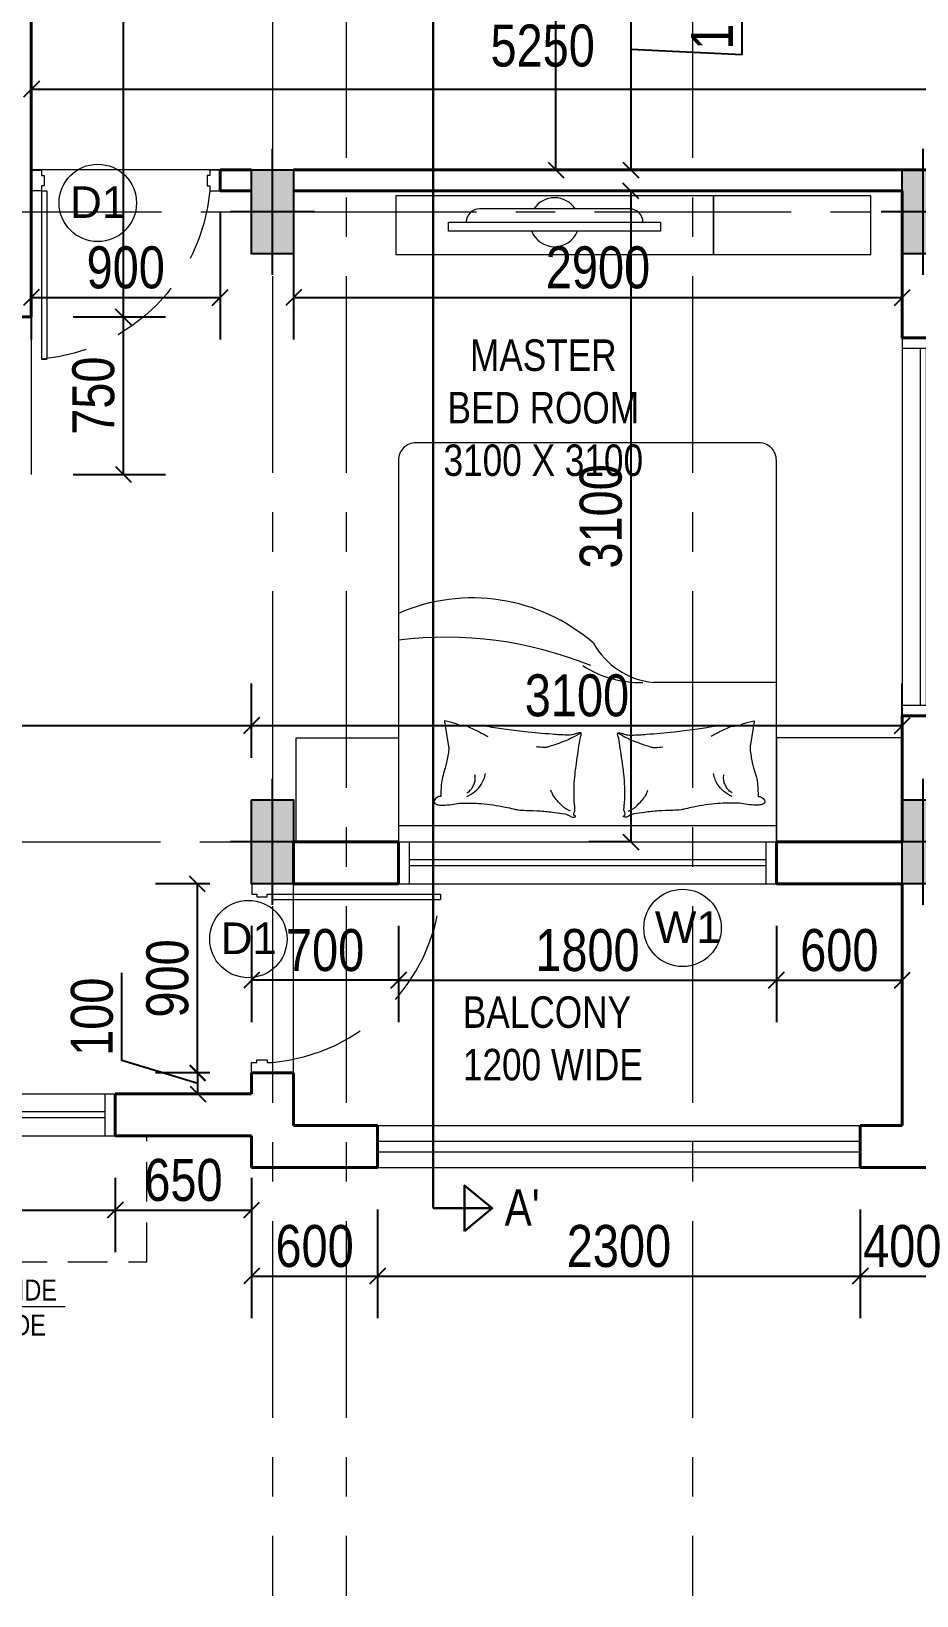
# Model space of a CAD drawing. Header units: metres. Extents: x 1689 to 2066, y 219 to 408.
# Drawn here: x 1917.98 to 1922.2, y 331.11 to 338.56 of the extents above; entities that cross this region are included whole.
import ezdxf

# ---------------------------------------------------------------- set-up
doc = ezdxf.new("R2010")
doc.units = ezdxf.units.M
doc.header["$LTSCALE"] = 1.5
for name, pattern in [('00_toilet$0$8th floor plan$0$HIDDEN', [0.375, 0.25, -0.125]), ('CENTER', [2, 1.25, -0.25, 0.25, -0.25]), ('DASHED2', [0.375, 0.25, -0.125]), ('HIDDEN', [0.375, 0.25, -0.125])]:
    doc.linetypes.add(name, pattern=pattern)
for name, color, linetype, lineweight in [('A- DOOR WINDOW TAGS', 7, 'Continuous', 5), ('A-DOOR', 13, 'Continuous', 13), ('A-ELE 01', 7, 'Continuous', 15), ('A-ELE 02', 252, 'Continuous', 9), ('A-FURNITURE', 252, 'Continuous', 5), ('A-GRID', 252, 'CENTER', 5), ('A-SYMBOL', 252, 'Continuous', 5), ('A-WALL', 1, 'Continuous', 40), ('A-WINDOW', 143, 'Continuous', 13), ('A-Working Dimension', 42, 'Continuous', 5)]:
    doc.layers.add(name, color=color, linetype=linetype, lineweight=lineweight)
for name, color, linetype in [('A-COLUMN', 7, 'Continuous'), ('A-Text', 7, 'Continuous'), ('COLUMN', 70, 'Continuous')]:
    doc.layers.add(name, color=color, linetype=linetype)
doc.styles.add('DIM', font='arial.ttf', dxfattribs={"width": 0.8, "height": 0.2})
doc.styles.add('Roman', font='romans.shx', dxfattribs={"bigfont": 'bigfont.shx'})
doc.styles.get("Standard").update_dxf_attribs({"font": 'arial.ttf', "height": 0.2})
doc.linetypes.add('ZIGZAG', pattern='A,0.00254,-5.08,[131,ltypeshp.shx,S=5.08,R=0,X=-5.08,Y=0],-10.16,[131,ltypeshp.shx,S=5.08,R=180,X=5.08,Y=0],-5.08', length=20.32254)
doc.dimstyles.new('GRID DIM', dxfattribs={"dimtxt": 0.35, "dimasz": 0.1, "dimexe": 0.1, "dimexo": 0.1, "dimgap": 0.09, "dimtad": 0, "dimdec": 0, "dimlfac": 1000, "dimzin": 0, "dimdsep": 46, "dimtxsty": 'Standard', "dimblk": 'OBLIQUE', "dimcen": 0.09, "dimclrd": 73, "dimclre": 73, "dimclrt": 1, "dimadec": 0, "dimazin": 0, "dimtfac": 1, "dimtdec": 0, "dimtofl": 0, "dimtmove": 1, "dimatfit": 3, "dimfxl": 1.25, "dimtolj": 1, "dimtzin": 0, "dimlwd": -1, "dimlwe": -1, "dimarcsym": 0})
doc.dimstyles.new('W-DIM', dxfattribs={"dimtxt": 0.125, "dimasz": 0.075, "dimexe": 0.2, "dimexo": 0.2, "dimgap": 0.04, "dimtad": 1, "dimdec": 0, "dimlfac": 1000, "dimzin": 0, "dimdsep": 46, "dimtxsty": 'DIM', "dimblk": 'OBLIQUE', "dimcen": 0.09, "dimclrt": 7, "dimadec": 0, "dimazin": 0, "dimtfac": 1, "dimtdec": 0, "dimtofl": 0, "dimtmove": 0, "dimatfit": 3, "dimldrblk": 'OPEN90', "dimfxl": 0.1, "dimtolj": 1, "dimtzin": 0, "dimarcsym": 0})

# ---------------------------------------------------------------- blocks, each defined once
blk = doc.blocks.new('A$C6E8B5EF6')
at = {"layer": 'A-FURNITURE', "color": 251}
blk.add_line((13.68, 2.16, -26.88), (38.18, 2.16), dxfattribs=at)
blk.add_lwpolyline([(51.84, 0), (51.84, 9.61), (0, 9.61), (0, 0)], close=True, dxfattribs=at)
at = {"layer": 'A-FURNITURE', "color": 251, "elevation": -26.88}
blk.add_lwpolyline([(8.66, 4.32), (8.66, 5.76), (43.22, 5.76), (43.22, 4.32)], close=True, dxfattribs=at)
at = {"layer": 'A-FURNITURE', "color": 251}
for centre, radius, start, end in [((25.94, 4.32, -26.88), 4, 21.1108, 158.8892), ((13.68, 4.32, -26.88), 2.16, 180, 270), ((38.18, 4.32), 2.16, 270, 0.0464), ((25.94, 4.32, -26.88), 4, 212.712, 327.2798)]:
    blk.add_arc(centre, radius, start, end, dxfattribs=at)
blk = doc.blocks.new('DOOR 750 MM')
at = {"layer": 'A-DOOR', "lineweight": 5}
for p, q in [((0, 0), (-0.0001, -0.6677)), ((0.0206, 0), (0, 0)), ((0.0206, 0), (0.0205, -0.6677)), ((0.0205, -0.6677), (-0.0001, -0.6677))]:
    blk.add_line(p, q, dxfattribs=at)
for points in [[(-0.6471, 0.0207), (-0.6471, 0.0001), (-0.6883, 0.0001), (-0.6883, 0.0824), (-0.6471, 0.0824), (-0.6471, 0.0618), (-0.6368, 0.0618), (-0.6368, 0.0207)], [(0.0206, 0.0206), (0.0206, 0), (0.0617, 0), (0.0617, 0.0823), (0.0206, 0.0823), (0.0206, 0.0617), (0.0103, 0.0617), (0.0103, 0.0206)]]:
    blk.add_lwpolyline(points, close=True, dxfattribs=at)
at = {"layer": 'A-DOOR', "color": 150, "linetype": 'HIDDEN', "lineweight": 5}
blk.add_arc((0.0891, 0.0685), 0.7394, 185.31162, 264.67293, dxfattribs=at)
blk = doc.blocks.new('DOOR 1000 MM')
at = {"layer": 'A-DOOR'}
for p, q in [((0, 0.2714), (-0.0001, -0.6189)), ((0.0275, 0.2714), (0, 0.2714)), ((0.0275, 0.2714), (0.0273, -0.6189)), ((0.0273, -0.6189), (-0.0001, -0.6189))]:
    blk.add_line(p, q, dxfattribs=at)
for points in [[(-0.8628, 0.2989), (-0.8628, 0.2715), (-0.9177, 0.2715), (-0.9177, 0.3812), (-0.8628, 0.3812), (-0.8628, 0.3538), (-0.8491, 0.3538), (-0.8491, 0.2989)], [(0.0275, 0.2988), (0.0275, 0.2714), (0.0823, 0.2714), (0.0823, 0.3811), (0.0275, 0.3811), (0.0275, 0.3537), (0.0138, 0.3537), (0.0138, 0.2988)]]:
    blk.add_lwpolyline(points, close=True, dxfattribs=at)
at = {"layer": 'A-DOOR', "color": 150, "linetype": 'HIDDEN'}
blk.add_arc((0.1189, 0.3628), 0.9859, 185.31162, 264.67293, dxfattribs=at)
blk = doc.blocks.new('W_1800')
at = {"layer": 'A-WINDOW', "linetype": 'ByBlock'}
for p, q in [((-0.9, 0.17), (-0.9, -0.03)), ((0.9, 0.17), (-0.9, 0.17)), ((-0.85, 0.17), (-0.85, -0.03)), ((0.85, 0.1698), (0.85, -0.03)), ((0.9, 0.17), (0.9, -0.03)), ((-0.85, 0.0848), (0.85, 0.0848)), ((-0.85, 0.0569), (0.85, 0.0569)), ((0.9, -0.03), (-0.9, -0.03))]:
    blk.add_line(p, q, dxfattribs=at)
blk = doc.blocks.new('_Oblique')
at = {"color": 0, "linetype": 'ByBlock', "lineweight": -2}
blk.add_line((-0.5, -0.5), (0.5, 0.5), dxfattribs=at)
blk = doc.blocks.new('*D327')
at = {"layer": 'A-Working Dimension', "color": 0, "lineweight": -2, "transparency": 16777216}
for p, q in [((1916.5814, 333.0967), (1916.5814, 332.7437)), ((1918.3815, 333.0967), (1918.3815, 332.7437)), ((1916.5814, 332.9437), (1918.3815, 332.9437))]:
    blk.add_line(p, q, dxfattribs=at)
at = {"layer": 'Defpoints', "color": 0, "transparency": 16777216}
for p in [(1916.5814, 333.2967), (1918.3815, 333.2967), (1918.3815, 332.9437)]:
    blk.add_point(p, dxfattribs=at)
at = {"layer": 'A-Working Dimension', "color": 0, "lineweight": -2, "transparency": 16777216, "xscale": 0.075, "yscale": 0.075, "zscale": 0.075, "rotation": 180}
blk.add_blockref('_Oblique', (1916.5814, 332.9437), dxfattribs=at)
at = {"layer": 'A-Working Dimension', "color": 0, "lineweight": -2, "transparency": 16777216, "xscale": 0.075, "yscale": 0.075, "zscale": 0.075}
blk.add_blockref('_Oblique', (1918.3815, 332.9437), dxfattribs=at)
at = {"layer": 'A-Working Dimension', "transparency": 16777216, "insert": (1917.4814, 333.0858), "char_height": 0.2, "attachment_point": 5, "style": 'DIM'}
blk.add_mtext('\\A1;1800', dxfattribs=at)
blk = doc.blocks.new('_Open90')
at = {"color": 0, "linetype": 'ByBlock', "lineweight": -2}
for p, q in [((0, 0), (-1, 0)), ((-0.5, 0.5), (0, 0)), ((0, 0), (-0.5, -0.5))]:
    blk.add_line(p, q, dxfattribs=at)
blk = doc.blocks.new('*D466')
at = {"layer": 'A-Working Dimension', "color": 0, "lineweight": -2, "transparency": 16777216}
for p, q in [((1918.3815, 333.0967), (1918.3815, 332.7437)), ((1919.0314, 333.0967), (1919.0314, 332.7437)), ((1918.3815, 332.9437), (1919.0314, 332.9437))]:
    blk.add_line(p, q, dxfattribs=at)
at = {"layer": 'Defpoints', "color": 0, "transparency": 16777216}
for p in [(1918.3815, 333.2967), (1919.0314, 333.2967), (1919.0314, 332.9437)]:
    blk.add_point(p, dxfattribs=at)
at = {"layer": 'A-Working Dimension', "color": 0, "lineweight": -2, "transparency": 16777216, "xscale": 0.075, "yscale": 0.075, "zscale": 0.075, "rotation": 180}
blk.add_blockref('_Oblique', (1918.3815, 332.9437), dxfattribs=at)
at = {"layer": 'A-Working Dimension', "color": 0, "lineweight": -2, "transparency": 16777216, "xscale": 0.075, "yscale": 0.075, "zscale": 0.075}
blk.add_blockref('_Oblique', (1919.0314, 332.9437), dxfattribs=at)
at = {"layer": 'A-Working Dimension', "transparency": 16777216, "insert": (1918.7065, 333.0858), "char_height": 0.2, "attachment_point": 5, "style": 'DIM'}
blk.add_mtext('\\A1;650', dxfattribs=at)
blk = doc.blocks.new('*D467')
at = {"layer": 'A-Working Dimension', "color": 0, "lineweight": -2, "transparency": 16777216}
for p, q in [((1919.0314, 332.9466), (1919.0314, 332.4291)), ((1919.6314, 332.9466), (1919.6314, 332.4291)), ((1919.0314, 332.6291), (1919.6314, 332.6291))]:
    blk.add_line(p, q, dxfattribs=at)
at = {"layer": 'Defpoints', "color": 0, "transparency": 16777216}
for p in [(1919.0314, 333.1466), (1919.6314, 333.1466), (1919.6314, 332.6291)]:
    blk.add_point(p, dxfattribs=at)
at = {"layer": 'A-Working Dimension', "color": 0, "lineweight": -2, "transparency": 16777216, "xscale": 0.075, "yscale": 0.075, "zscale": 0.075, "rotation": 180}
blk.add_blockref('_Oblique', (1919.0314, 332.6291), dxfattribs=at)
at = {"layer": 'A-Working Dimension', "color": 0, "lineweight": -2, "transparency": 16777216, "xscale": 0.075, "yscale": 0.075, "zscale": 0.075}
blk.add_blockref('_Oblique', (1919.6314, 332.6291), dxfattribs=at)
at = {"layer": 'A-Working Dimension', "transparency": 16777216, "insert": (1919.3314, 332.7712), "char_height": 0.2, "attachment_point": 5, "style": 'DIM'}
blk.add_mtext('\\A1;600', dxfattribs=at)
blk = doc.blocks.new('*D468')
at = {"layer": 'A-Working Dimension', "color": 0, "lineweight": -2, "transparency": 16777216}
for p, q in [((1919.6314, 332.9466), (1919.6314, 332.4291)), ((1921.9314, 332.9466), (1921.9314, 332.4291)), ((1919.6314, 332.6291), (1921.9314, 332.6291))]:
    blk.add_line(p, q, dxfattribs=at)
at = {"layer": 'Defpoints', "color": 0, "transparency": 16777216}
for p in [(1919.6314, 333.1466), (1921.9314, 333.1466), (1921.9314, 332.6291)]:
    blk.add_point(p, dxfattribs=at)
at = {"layer": 'A-Working Dimension', "color": 0, "lineweight": -2, "transparency": 16777216, "xscale": 0.075, "yscale": 0.075, "zscale": 0.075, "rotation": 180}
blk.add_blockref('_Oblique', (1919.6314, 332.6291), dxfattribs=at)
at = {"layer": 'A-Working Dimension', "color": 0, "lineweight": -2, "transparency": 16777216, "xscale": 0.075, "yscale": 0.075, "zscale": 0.075}
blk.add_blockref('_Oblique', (1921.9314, 332.6291), dxfattribs=at)
at = {"layer": 'A-Working Dimension', "transparency": 16777216, "insert": (1920.7814, 332.7713), "char_height": 0.2, "attachment_point": 5, "style": 'DIM'}
blk.add_mtext('\\A1;2300', dxfattribs=at)
blk = doc.blocks.new('*D328')
at = {"layer": 'A-Working Dimension', "color": 0, "lineweight": -2, "transparency": 16777216}
for p, q in [((1921.9314, 332.9467), (1921.9314, 332.4291)), ((1922.3314, 332.9466), (1922.3314, 332.4291)), ((1921.9314, 332.6291), (1922.3314, 332.6291))]:
    blk.add_line(p, q, dxfattribs=at)
at = {"layer": 'Defpoints', "color": 0, "transparency": 16777216}
for p in [(1921.9314, 333.1467), (1922.3314, 333.1466), (1922.3314, 332.6291)]:
    blk.add_point(p, dxfattribs=at)
at = {"layer": 'A-Working Dimension', "color": 0, "lineweight": -2, "transparency": 16777216, "xscale": 0.075, "yscale": 0.075, "zscale": 0.075, "rotation": 180}
blk.add_blockref('_Oblique', (1921.9314, 332.6291), dxfattribs=at)
at = {"layer": 'A-Working Dimension', "color": 0, "lineweight": -2, "transparency": 16777216, "xscale": 0.075, "yscale": 0.075, "zscale": 0.075}
blk.add_blockref('_Oblique', (1922.3314, 332.6291), dxfattribs=at)
at = {"layer": 'A-Working Dimension', "transparency": 16777216, "insert": (1922.1314, 332.7712), "char_height": 0.2, "attachment_point": 5, "style": 'DIM'}
blk.add_mtext('\\A1;400', dxfattribs=at)
blk = doc.blocks.new('*D329')
at = {"layer": 'A-Working Dimension', "color": 0, "lineweight": -2, "transparency": 16777216}
for p, q in [((1915.8814, 335.1969), (1915.8814, 335.4514)), ((1919.0314, 335.0969), (1919.0314, 335.4514)), ((1915.8814, 335.2514), (1919.0314, 335.2514))]:
    blk.add_line(p, q, dxfattribs=at)
at = {"layer": 'Defpoints', "color": 0, "transparency": 16777216}
for p in [(1919.0314, 335.2514), (1915.8814, 334.9969), (1919.0314, 334.8969)]:
    blk.add_point(p, dxfattribs=at)
at = {"layer": 'A-Working Dimension', "color": 0, "lineweight": -2, "transparency": 16777216, "xscale": 0.075, "yscale": 0.075, "zscale": 0.075, "rotation": 180}
blk.add_blockref('_Oblique', (1915.8814, 335.2514), dxfattribs=at)
at = {"layer": 'A-Working Dimension', "color": 0, "lineweight": -2, "transparency": 16777216, "xscale": 0.075, "yscale": 0.075, "zscale": 0.075}
blk.add_blockref('_Oblique', (1919.0314, 335.2514), dxfattribs=at)
at = {"layer": 'A-Working Dimension', "transparency": 16777216, "insert": (1917.4564, 335.3936), "char_height": 0.2, "attachment_point": 5, "style": 'DIM'}
blk.add_mtext('\\A1;3150', dxfattribs=at)
blk = doc.blocks.new('*D330')
at = {"layer": 'A-Working Dimension', "color": 0, "lineweight": -2, "transparency": 16777216}
for p, q in [((1919.0314, 335.0969), (1919.0314, 335.4514)), ((1922.1314, 334.932), (1922.1314, 335.4514)), ((1919.0314, 335.2514), (1922.1314, 335.2514))]:
    blk.add_line(p, q, dxfattribs=at)
at = {"layer": 'Defpoints', "color": 0, "transparency": 16777216}
for p in [(1922.1314, 335.2514), (1919.0314, 334.8969), (1922.1314, 334.732)]:
    blk.add_point(p, dxfattribs=at)
at = {"layer": 'A-Working Dimension', "color": 0, "lineweight": -2, "transparency": 16777216, "xscale": 0.075, "yscale": 0.075, "zscale": 0.075, "rotation": 180}
blk.add_blockref('_Oblique', (1919.0314, 335.2514), dxfattribs=at)
at = {"layer": 'A-Working Dimension', "color": 0, "lineweight": -2, "transparency": 16777216, "xscale": 0.075, "yscale": 0.075, "zscale": 0.075}
blk.add_blockref('_Oblique', (1922.1314, 335.2514), dxfattribs=at)
at = {"layer": 'A-Working Dimension', "transparency": 16777216, "insert": (1920.5814, 335.3936), "char_height": 0.2, "attachment_point": 5, "style": 'DIM'}
blk.add_mtext('\\A1;3100', dxfattribs=at)
blk = doc.blocks.new('*D331')
at = {"layer": 'A-Working Dimension', "color": 0, "lineweight": -2, "transparency": 16777216}
for p, q in [((1919.7313, 334.2966), (1919.7313, 333.8384)), ((1921.5314, 334.2966), (1921.5314, 333.8384)), ((1919.7313, 334.0384), (1921.5314, 334.0384))]:
    blk.add_line(p, q, dxfattribs=at)
at = {"layer": 'Defpoints', "color": 0, "transparency": 16777216}
for p in [(1919.7313, 334.4966), (1921.5314, 334.4966), (1921.5314, 334.0384)]:
    blk.add_point(p, dxfattribs=at)
at = {"layer": 'A-Working Dimension', "color": 0, "lineweight": -2, "transparency": 16777216, "xscale": 0.075, "yscale": 0.075, "zscale": 0.075, "rotation": 180}
blk.add_blockref('_Oblique', (1919.7313, 334.0384), dxfattribs=at)
at = {"layer": 'A-Working Dimension', "color": 0, "lineweight": -2, "transparency": 16777216, "xscale": 0.075, "yscale": 0.075, "zscale": 0.075}
blk.add_blockref('_Oblique', (1921.5314, 334.0384), dxfattribs=at)
at = {"layer": 'A-Working Dimension', "transparency": 16777216, "insert": (1920.6314, 334.1805), "char_height": 0.2, "attachment_point": 5, "style": 'DIM'}
blk.add_mtext('\\A1;1800', dxfattribs=at)
blk = doc.blocks.new('*D332')
at = {"layer": 'A-Working Dimension', "color": 0, "lineweight": -2, "transparency": 16777216}
for p, q in [((1921.5314, 334.2966), (1921.5314, 333.8384)), ((1922.1314, 334.2966), (1922.1314, 333.8384)), ((1921.5314, 334.0384), (1922.1314, 334.0384))]:
    blk.add_line(p, q, dxfattribs=at)
at = {"layer": 'Defpoints', "color": 0, "transparency": 16777216}
for p in [(1921.5314, 334.4966), (1922.1314, 334.4966), (1922.1314, 334.0384)]:
    blk.add_point(p, dxfattribs=at)
at = {"layer": 'A-Working Dimension', "color": 0, "lineweight": -2, "transparency": 16777216, "xscale": 0.075, "yscale": 0.075, "zscale": 0.075, "rotation": 180}
blk.add_blockref('_Oblique', (1921.5314, 334.0384), dxfattribs=at)
at = {"layer": 'A-Working Dimension', "color": 0, "lineweight": -2, "transparency": 16777216, "xscale": 0.075, "yscale": 0.075, "zscale": 0.075}
blk.add_blockref('_Oblique', (1922.1314, 334.0384), dxfattribs=at)
at = {"layer": 'A-Working Dimension', "transparency": 16777216, "insert": (1921.8314, 334.1805), "char_height": 0.2, "attachment_point": 5, "style": 'DIM'}
blk.add_mtext('\\A1;600', dxfattribs=at)
blk = doc.blocks.new('*D335')
at = {"layer": 'A-Working Dimension', "color": 0, "lineweight": -2, "transparency": 16777216}
for p, q in [((1923.2323, 338.4541), (1923.2323, 338.4816)), ((1917.9824, 338.2816), (1923.2323, 338.2816))]:
    blk.add_line(p, q, dxfattribs=at)
at = {"layer": 'Defpoints', "color": 0, "transparency": 16777216}
for p in [(1917.9824, 338.2816), (1923.2323, 338.2816), (1923.2323, 338.2541)]:
    blk.add_point(p, dxfattribs=at)
at = {"layer": 'A-Working Dimension', "color": 0, "lineweight": -2, "transparency": 16777216, "xscale": 0.075, "yscale": 0.075, "zscale": 0.075, "rotation": 180}
blk.add_blockref('_Oblique', (1917.9824, 338.2816), dxfattribs=at)
at = {"layer": 'A-Working Dimension', "color": 0, "lineweight": -2, "transparency": 16777216, "xscale": 0.075, "yscale": 0.075, "zscale": 0.075}
blk.add_blockref('_Oblique', (1923.2323, 338.2816), dxfattribs=at)
at = {"layer": 'A-Working Dimension', "transparency": 16777216, "insert": (1920.418, 338.4882), "char_height": 0.2, "attachment_point": 5, "style": 'DIM'}
blk.add_mtext('\\A1;5250', dxfattribs=at)
blk = doc.blocks.new('*D451')
at = {"layer": 'A-Working Dimension', "color": 0, "lineweight": -2, "transparency": 16777216}
for p, q in [((1917.9814, 337.6957), (1917.9814, 337.0897)), ((1918.8814, 337.6957), (1918.8814, 337.0897)), ((1917.9814, 337.2897), (1918.8814, 337.2897))]:
    blk.add_line(p, q, dxfattribs=at)
at = {"layer": 'Defpoints', "color": 0, "transparency": 16777216}
for p in [(1917.9814, 337.8957), (1918.8814, 337.8957), (1918.8814, 337.2897)]:
    blk.add_point(p, dxfattribs=at)
at = {"layer": 'A-Working Dimension', "color": 0, "lineweight": -2, "transparency": 16777216, "xscale": 0.075, "yscale": 0.075, "zscale": 0.075, "rotation": 180}
blk.add_blockref('_Oblique', (1917.9814, 337.2897), dxfattribs=at)
at = {"layer": 'A-Working Dimension', "color": 0, "lineweight": -2, "transparency": 16777216, "xscale": 0.075, "yscale": 0.075, "zscale": 0.075}
blk.add_blockref('_Oblique', (1918.8814, 337.2897), dxfattribs=at)
at = {"layer": 'A-Working Dimension', "transparency": 16777216, "insert": (1918.4314, 337.4318), "char_height": 0.2, "attachment_point": 5, "style": 'DIM'}
blk.add_mtext('\\A1;900', dxfattribs=at)
blk = doc.blocks.new('*D306')
at = {"layer": 'A-Working Dimension', "color": 0, "lineweight": -2, "transparency": 16777216}
for p, q in [((1919.2314, 337.5969), (1919.2314, 337.0897)), ((1922.1314, 337.5969), (1922.1314, 337.0897)), ((1919.2314, 337.2897), (1922.1314, 337.2897))]:
    blk.add_line(p, q, dxfattribs=at)
at = {"layer": 'Defpoints', "color": 0, "transparency": 16777216}
for p in [(1919.2314, 337.7969), (1922.1314, 337.7969), (1922.1314, 337.2897)]:
    blk.add_point(p, dxfattribs=at)
at = {"layer": 'A-Working Dimension', "color": 0, "lineweight": -2, "transparency": 16777216, "xscale": 0.075, "yscale": 0.075, "zscale": 0.075, "rotation": 180}
blk.add_blockref('_Oblique', (1919.2314, 337.2897), dxfattribs=at)
at = {"layer": 'A-Working Dimension', "color": 0, "lineweight": -2, "transparency": 16777216, "xscale": 0.075, "yscale": 0.075, "zscale": 0.075}
blk.add_blockref('_Oblique', (1922.1314, 337.2897), dxfattribs=at)
at = {"layer": 'A-Working Dimension', "transparency": 16777216, "insert": (1920.6814, 337.4318), "char_height": 0.2, "attachment_point": 5, "style": 'DIM'}
blk.add_mtext('\\A1;2900', dxfattribs=at)
blk = doc.blocks.new('*D458')
at = {"layer": 'A-Working Dimension', "color": 0, "lineweight": -2, "transparency": 16777216}
for p, q in [((1918.1814, 337.1969), (1918.6202, 337.1969)), ((1918.4202, 336.4469), (1918.4202, 337.1969)), ((1918.1814, 336.4469), (1918.6202, 336.4469))]:
    blk.add_line(p, q, dxfattribs=at)
at = {"layer": 'Defpoints', "color": 0, "transparency": 16777216}
for p in [(1917.9814, 337.1969), (1918.4202, 337.1969), (1917.9814, 336.4469)]:
    blk.add_point(p, dxfattribs=at)
at = {"layer": 'A-Working Dimension', "color": 0, "lineweight": -2, "transparency": 16777216, "xscale": 0.075, "yscale": 0.075, "zscale": 0.075}
for p, rotation in [((1918.4202, 337.1969), 90), ((1918.4202, 336.4469), 270)]:
    blk.add_blockref('_Oblique', p, dxfattribs=dict(at, rotation=rotation))
at = {"layer": 'A-Working Dimension', "transparency": 16777216, "insert": (1918.2781, 336.8219), "char_height": 0.2, "attachment_point": 5, "rotation": 90, "style": 'DIM'}
blk.add_mtext('\\A1;750', dxfattribs=at)
blk = doc.blocks.new('*D459')
at = {"layer": 'A-Working Dimension', "color": 0, "lineweight": -2, "transparency": 16777216}
for p, q in [((1918.4202, 337.1969), (1918.4202, 341.9467)), ((1918.1814, 337.1969), (1918.6202, 337.1969))]:
    blk.add_line(p, q, dxfattribs=at)
at = {"layer": 'Defpoints', "color": 0, "transparency": 16777216}
for p in [(1918.4202, 341.9467), (1918.4202, 341.9467), (1917.9814, 337.1969)]:
    blk.add_point(p, dxfattribs=at)
at = {"layer": 'A-Working Dimension', "color": 0, "lineweight": -2, "transparency": 16777216, "xscale": 0.075, "yscale": 0.075, "zscale": 0.075}
for p, rotation in [((1918.4202, 341.9467), 90), ((1918.4202, 337.1969), 270)]:
    blk.add_blockref('_Oblique', p, dxfattribs=dict(at, rotation=rotation))
at = {"layer": 'A-Working Dimension', "transparency": 16777216, "insert": (1918.2781, 339.5718), "char_height": 0.2, "attachment_point": 5, "rotation": 90, "style": 'DIM'}
blk.add_mtext('\\A1;4750', dxfattribs=at)
blk = doc.blocks.new('*D460')
at = {"layer": 'A-Working Dimension', "color": 0, "lineweight": -2, "transparency": 16777216}
for p, q in [((1920.8316, 339.0467), (1920.6381, 339.0467)), ((1920.8381, 339.0467), (1920.8381, 337.8969)), ((1921.3683, 338.4471), (1921.3683, 338.9893)), ((1920.8381, 338.4718), (1921.3683, 338.4471)), ((1920.8316, 337.8969), (1920.6381, 337.8969))]:
    blk.add_line(p, q, dxfattribs=at)
at = {"layer": 'Defpoints', "color": 0, "transparency": 16777216}
for p in [(1921.0316, 339.0467), (1920.8381, 337.8969), (1921.0316, 337.8969)]:
    blk.add_point(p, dxfattribs=at)
at = {"layer": 'A-Working Dimension', "color": 0, "lineweight": -2, "transparency": 16777216, "xscale": 0.075, "yscale": 0.075, "zscale": 0.075}
for p, rotation in [((1920.8381, 339.0467), 90), ((1920.8381, 337.8969), 270)]:
    blk.add_blockref('_Oblique', p, dxfattribs=dict(at, rotation=rotation))
at = {"layer": 'A-Working Dimension', "transparency": 16777216, "insert": (1921.2262, 338.7182), "char_height": 0.2, "attachment_point": 5, "rotation": 90, "style": 'DIM'}
blk.add_mtext('\\A1;1150', dxfattribs=at)
blk = doc.blocks.new('*D311')
at = {"layer": 'A-Working Dimension', "color": 0, "lineweight": -2, "transparency": 16777216}
for p, q in [((1920.8316, 337.7969), (1920.6381, 337.7969)), ((1920.8381, 337.7969), (1920.8381, 334.6969)), ((1920.8316, 334.6969), (1920.6381, 334.6969))]:
    blk.add_line(p, q, dxfattribs=at)
at = {"layer": 'Defpoints', "color": 0, "transparency": 16777216}
for p in [(1921.0316, 337.7969), (1920.8381, 334.6969), (1921.0316, 334.6969)]:
    blk.add_point(p, dxfattribs=at)
at = {"layer": 'A-Working Dimension', "color": 0, "lineweight": -2, "transparency": 16777216, "xscale": 0.075, "yscale": 0.075, "zscale": 0.075}
for p, rotation in [((1920.8381, 337.7969), 90), ((1920.8381, 334.6969), 270)]:
    blk.add_blockref('_Oblique', p, dxfattribs=dict(at, rotation=rotation))
at = {"layer": 'A-Working Dimension', "transparency": 16777216, "insert": (1920.6959, 336.2469), "char_height": 0.2, "attachment_point": 5, "rotation": 90, "style": 'DIM'}
blk.add_mtext('\\A1;3100', dxfattribs=at)
blk = doc.blocks.new('W1')
at = {"layer": 'A- DOOR WINDOW TAGS', "lineweight": 5}
blk.add_circle((1698.396, 432.8218), 0.1843, dxfattribs=at)
at = {"layer": 'A- DOOR WINDOW TAGS', "insert": (1698.2642, 432.9005), "char_height": 0.15, "attachment_point": 1, "style": 'Roman'}
blk.add_mtext_dynamic_manual_height_columns('{\\fArial|b0|i0|c0|p34;W1}', width=0.246397, gutter_width=0.325, heights=[0], dxfattribs=at)
blk = doc.blocks.new('*D319')
at = {"layer": 'A-Working Dimension', "color": 0, "lineweight": -2, "transparency": 16777216}
for p, q in [((1918.8314, 334.4969), (1918.573, 334.4969)), ((1918.773, 333.5966), (1918.773, 334.4969)), ((1918.8314, 333.5966), (1918.573, 333.5966))]:
    blk.add_line(p, q, dxfattribs=at)
at = {"layer": 'Defpoints', "color": 0, "transparency": 16777216}
for p in [(1918.773, 334.4969), (1919.0314, 334.4969), (1919.0314, 333.5966)]:
    blk.add_point(p, dxfattribs=at)
at = {"layer": 'A-Working Dimension', "color": 0, "lineweight": -2, "transparency": 16777216, "xscale": 0.075, "yscale": 0.075, "zscale": 0.075}
for p, rotation in [((1918.773, 334.4969), 90), ((1918.773, 333.5966), 270)]:
    blk.add_blockref('_Oblique', p, dxfattribs=dict(at, rotation=rotation))
at = {"layer": 'A-Working Dimension', "transparency": 16777216, "insert": (1918.6309, 334.0467), "char_height": 0.2, "attachment_point": 5, "rotation": 90, "style": 'DIM'}
blk.add_mtext('\\A1;900', dxfattribs=at)
blk = doc.blocks.new('*D462')
at = {"layer": 'A-Working Dimension', "color": 0, "lineweight": -2, "transparency": 16777216}
for p, q in [((1918.4134, 333.6553), (1918.4134, 334.0732)), ((1918.7755, 333.5467), (1918.4134, 333.6553)), ((1918.8314, 333.5966), (1918.5755, 333.5966)), ((1918.7755, 333.4967), (1918.7755, 333.5966)), ((1918.8308, 333.4967), (1918.5755, 333.4967))]:
    blk.add_line(p, q, dxfattribs=at)
at = {"layer": 'Defpoints', "color": 0, "transparency": 16777216}
for p in [(1918.7755, 333.5966), (1919.0314, 333.5966), (1919.0308, 333.4967)]:
    blk.add_point(p, dxfattribs=at)
at = {"layer": 'A-Working Dimension', "color": 0, "lineweight": -2, "transparency": 16777216, "xscale": 0.075, "yscale": 0.075, "zscale": 0.075}
for p, rotation in [((1918.7755, 333.5966), 90), ((1918.7755, 333.4967), 270)]:
    blk.add_blockref('_Oblique', p, dxfattribs=dict(at, rotation=rotation))
at = {"layer": 'A-Working Dimension', "transparency": 16777216, "insert": (1918.2713, 333.8643), "char_height": 0.2, "attachment_point": 5, "rotation": 90, "style": 'DIM'}
blk.add_mtext('\\A1;100', dxfattribs=at)
blk = doc.blocks.new('*D320')
at = {"layer": 'A-Working Dimension', "color": 0, "lineweight": -2, "transparency": 16777216}
for p, q in [((1919.0314, 334.2969), (1919.0314, 333.8384)), ((1919.7313, 334.2967), (1919.7313, 333.8384)), ((1919.7313, 334.0384), (1919.0314, 334.0384))]:
    blk.add_line(p, q, dxfattribs=at)
at = {"layer": 'Defpoints', "color": 0, "transparency": 16777216}
for p in [(1919.0314, 334.4969), (1919.7313, 334.4967), (1919.0314, 334.0384)]:
    blk.add_point(p, dxfattribs=at)
at = {"layer": 'A-Working Dimension', "color": 0, "lineweight": -2, "transparency": 16777216, "xscale": 0.075, "yscale": 0.075, "zscale": 0.075, "rotation": 180}
blk.add_blockref('_Oblique', (1919.0314, 334.0384), dxfattribs=at)
at = {"layer": 'A-Working Dimension', "color": 0, "lineweight": -2, "transparency": 16777216, "xscale": 0.075, "yscale": 0.075, "zscale": 0.075}
blk.add_blockref('_Oblique', (1919.7313, 334.0384), dxfattribs=at)
at = {"layer": 'A-Working Dimension', "transparency": 16777216, "insert": (1919.3814, 334.1805), "char_height": 0.2, "attachment_point": 5, "style": 'DIM'}
blk.add_mtext('\\A1;700', dxfattribs=at)
blk = doc.blocks.new('D1')
at = {"layer": 'A- DOOR WINDOW TAGS', "lineweight": 5}
blk.add_circle((1700.4373, 432.369), 0.1843, dxfattribs=at)
at = {"layer": 'A- DOOR WINDOW TAGS', "insert": (1700.3055, 432.4478), "char_height": 0.15, "attachment_point": 1, "style": 'Roman'}
blk.add_mtext_dynamic_manual_height_columns('{\\fArial|b0|i0|c0|p34;D1}', width=0.246397, gutter_width=0.325, heights=[0], dxfattribs=at)
blk = doc.blocks.new('*D464')
at = {"layer": 'A-Working Dimension', "color": 0, "lineweight": -2, "transparency": 16777216}
for p, q in [((1920.4814, 337.8969), (1920.4814, 341.9466)), ((1920.3685, 337.8969), (1920.6814, 337.8969))]:
    blk.add_line(p, q, dxfattribs=at)
at = {"layer": 'Defpoints', "color": 0, "transparency": 16777216}
for p in [(1920.4814, 341.9466), (1920.4814, 341.9466), (1920.1685, 337.8969)]:
    blk.add_point(p, dxfattribs=at)
at = {"layer": 'A-Working Dimension', "color": 0, "lineweight": -2, "transparency": 16777216, "xscale": 0.075, "yscale": 0.075, "zscale": 0.075}
for p, rotation in [((1920.4814, 341.9466), 90), ((1920.4814, 337.8969), 270)]:
    blk.add_blockref('_Oblique', p, dxfattribs=dict(at, rotation=rotation))
at = {"layer": 'A-Working Dimension', "transparency": 16777216, "insert": (1920.3393, 339.9217), "char_height": 0.2, "attachment_point": 5, "rotation": 90, "style": 'DIM'}
blk.add_mtext('\\A1;4050', dxfattribs=at)
blk = doc.blocks.new('0.2X0.4')
at = {"layer": 'COLUMN'}
h = blk.add_hatch(dxfattribs=at)
h.set_pattern_fill('ANGLE', color=256)
h.set_pattern_definition([(0, (-1673.224, -421.962), (0, 6.985), [5.08, -1.905]), (90, (-1673.224, -421.962), (-6.985, 4e-16), [5.08, -1.905])])
h.paths.add_polyline_path([(-0.1, 0.2), (0.1, 0.2), (0.1, -0.2), (-0.1, -0.2)])
h = blk.add_hatch(color=256, dxfattribs=at)
h.dxf.hatch_style = 1
h.paths.add_polyline_path([(-0.1, 0.2), (0.1, 0.2), (0.1, -0.2), (-0.1, -0.2)])
for p, q in [((0, -0.3), (0, 0.3)), ((0.2, 0), (-0.2, 0))]:
    blk.add_line(p, q, dxfattribs=at)
blk.add_lwpolyline([(-0.1, 0.2), (0.1, 0.2), (0.1, -0.2), (-0.1, -0.2)], close=True, dxfattribs=at)
blk = doc.blocks.new('GRID 02')
at = {"layer": 'A-GRID', "ltscale": 0.5}
for p, q in [((3.25, 17.0978), (3.25, 0.3134)), ((3.6, 17.0978), (3.6, 0.3134)), ((5.25, 17.0978), (5.25, 0.3134)), ((-1.2166, 6.9031), (10.53, 6.9031)), ((-1.2216, 3.9031), (10.2839, 3.9031))]:
    blk.add_line(p, q, dxfattribs=at)
at = {"layer": 'A-COLUMN'}
for p in [(3.25, 6.9031), (6.35, 6.9031), (3.25, 3.9031), (6.35, 3.9031)]:
    blk.add_blockref('0.2X0.4', p, dxfattribs=at)

msp = doc.modelspace()

# ---------------------------------------------------------------- linework, layer by layer
at = {"lineweight": 30}
for p, q in [((1919.8962, 347.16146), (1919.8962, 332.95243)), ((1919.8962, 332.95243), (1920.17789, 332.95243))]:
    msp.add_line(p, q, dxfattribs=at)
at = {"lineweight": 30, "elevation": 0}
msp.add_lwpolyline([(1920.04584, 332.84384), (1920.17789, 332.95231), (1920.04584, 333.06078)], close=True, dxfattribs=at)
at = {"layer": 'A-ELE 01', "linetype": 'ZIGZAG', "ltscale": 0.005}
msp.add_line((1917.98144, 337.19686), (1917.98144, 336.44686), dxfattribs=at)
at = {"layer": 'A-ELE 02', "linetype": 'DASHED2', "ltscale": 0.5}
msp.add_line((1922.0814, 334.49674), (1922.0814, 334.49674), dxfattribs=at)
at = {"layer": 'A-ELE 02'}
for p, q in [((1919.63144, 333.34674), (1921.9314, 333.34674)), ((1919.63144, 333.27174), (1921.9314, 333.27174)), ((1919.63144, 333.22174), (1921.9314, 333.22174)), ((1919.63144, 333.14663), (1921.9314, 333.14663))]:
    msp.add_line(p, q, dxfattribs=at)
at = {"layer": 'A-FURNITURE'}
msp.add_line((1921.5305, 335.45624, 0), (1920.94585, 335.45624, 0), dxfattribs=at)
at = {"layer": 'A-FURNITURE', "color": 251}
msp.add_line((1919.73133, 334.77528), (1921.53133, 334.77528), dxfattribs=at)
at = {"layer": 'A-FURNITURE'}
for points in [[(1921.23213, 337.49361), (1921.98144, 337.49361), (1921.98144, 337.77419), (1921.23213, 337.77419)], [(1919.24332, 335.19274), (1919.73133, 335.19274), (1919.73133, 334.69674), (1919.24332, 334.69674)], [(1922.13144, 335.19274), (1921.53133, 335.19274), (1921.53133, 334.69674), (1922.13144, 334.69674)]]:
    msp.add_lwpolyline(points, close=True, dxfattribs=at)
msp.add_lwpolyline([(1921.44951, 336.5972), (1919.81315, 336.5972, 0.4142136), (1919.73133, 336.51538), (1919.73133, 334.69674), (1921.53133, 334.69674), (1921.53133, 336.51538, 0.4142136)], format="xyb", close=True, dxfattribs=at)
at = {"layer": 'A-FURNITURE', "ltscale": 100}
for points in [[(1919.93304, 334.91356, 0.2633679), (1919.90206, 334.89645, 0.494818), (1919.90994, 334.87599, 0.0492247), (1919.92828, 334.87254, 0.0368308), (1919.95319, 334.8722, 0.0318927), (1919.99369, 334.87724, -0.035782), (1920.02983, 334.88145, -0.0329413), (1920.12423, 334.87943, -0.0265645), (1920.24012, 334.86306, -0.0179054), (1920.27889, 334.854, 0.0333975), (1920.29984, 334.84979, 0.0320396), (1920.33873, 334.84716, -0.018442), (1920.40633, 334.84444, -0.0108373), (1920.47406, 334.83772, -0.0146239), (1920.52393, 334.83019, -0.1112494), (1920.54687, 334.82048, 0.1537083), (1920.56418, 334.81479, 0.0764444), (1920.57212, 334.81591, 0.2155123), (1920.57435, 334.81786, 0.5858582), (1920.57185, 334.82129, -0.3634893), (1920.56701, 334.82444, -0.1917163), (1920.568, 334.83652, 0.1296753), (1920.57155, 334.85373, 0.0173502), (1920.56995, 334.8716, -0.0193256), (1920.56857, 334.88764, -0.0188175), (1920.56791, 334.95983, -0.0218281), (1920.5724, 335.02191, -0.0062042), (1920.57695, 335.05722, -0.0019631), (1920.59315, 335.16855, -0.0283408), (1920.60094, 335.20598, 0.1170135), (1920.60121, 335.21535, 0.36606), (1920.5998, 335.21646, 0.0397304), (1920.58531, 335.21477, 0.0483088), (1920.57043, 335.21029, -0.0629807), (1920.5589, 335.20718, -0.0405796), (1920.53409, 335.20578, -0.0143451), (1920.46403, 335.20954, -0.0054844), (1920.33278, 335.22181, -0.0071527), (1920.23241, 335.23376, -0.0087616), (1920.18813, 335.24047, 0.0081531), (1920.14054, 335.24774, 0.06251), (1920.08034, 335.24836, -0.0786693), (1920.03243, 335.2504, -0.0478251), (1920.00945, 335.25739, 0.034494), (1919.9779, 335.26791, 0.0235714), (1919.95166, 335.27338, 0.5102285), (1919.95055, 335.27228), (1919.95567, 335.24016), (1919.96973, 335.15184, -0.0730409), (1919.96998, 335.13116, -0.0233051), (1919.95841, 335.06771, -0.0182989), (1919.95205, 335.04417, 0.0109699), (1919.94089, 335.00507, 0.0422812), (1919.9347, 334.96942, 0.0272005), (1919.93285, 334.91326)], [(1921.44388, 334.91356, -0.2633679), (1921.47486, 334.89645, -0.494818), (1921.46697, 334.87599, -0.0492247), (1921.44864, 334.87254, -0.0368308), (1921.42373, 334.8722, -0.0318927), (1921.38323, 334.87724, 0.035782), (1921.34709, 334.88145, 0.0329413), (1921.25269, 334.87943, 0.0265645), (1921.1368, 334.86306, 0.0179054), (1921.09802, 334.854, -0.0333975), (1921.07707, 334.84979, -0.0320396), (1921.03819, 334.84716, 0.018442), (1920.97058, 334.84444, 0.0108373), (1920.90286, 334.83772, 0.0146239), (1920.85298, 334.83019, 0.1112494), (1920.83005, 334.82048, -0.1537083), (1920.81273, 334.81479, -0.0764444), (1920.80479, 334.81591, -0.2155123), (1920.80256, 334.81786, -0.5858582), (1920.80507, 334.82129, 0.3634893), (1920.80991, 334.82444, 0.1917163), (1920.80891, 334.83652, -0.1296753), (1920.80536, 334.85373, -0.0173502), (1920.80697, 334.8716, 0.0193256), (1920.80834, 334.88764, 0.0188175), (1920.809, 334.95983, 0.0218281), (1920.80452, 335.02191, 0.0062042), (1920.79997, 335.05722, 0.0019631), (1920.78376, 335.16855, 0.0283408), (1920.77598, 335.20598, -0.1170135), (1920.77571, 335.21535, -0.36606), (1920.77712, 335.21646, -0.0397304), (1920.79161, 335.21477, -0.0483088), (1920.80649, 335.21029, 0.0629807), (1920.81802, 335.20718, 0.0405796), (1920.84282, 335.20578, 0.0143451), (1920.91289, 335.20954, 0.0054844), (1921.04413, 335.22181, 0.0071527), (1921.1445, 335.23376, 0.0087616), (1921.18879, 335.24047, -0.0081531), (1921.23637, 335.24774, -0.06251), (1921.29658, 335.24836, 0.0786693), (1921.34448, 335.2504, 0.0478251), (1921.36746, 335.25739, -0.034494), (1921.39901, 335.26791, -0.0235714), (1921.42526, 335.27338, -0.5102285), (1921.42636, 335.27228), (1921.42125, 335.24016), (1921.40719, 335.15184, 0.0730409), (1921.40694, 335.13116, 0.0233051), (1921.41851, 335.06771, 0.0182989), (1921.42486, 335.04417, -0.0109699), (1921.43603, 335.00507, -0.0422812), (1921.44221, 334.96942, -0.0272005), (1921.44406, 334.91326)], [(1920.05759, 335.24745, -0.0097295), (1920.08533, 335.2355, -0.0097295), (1920.11258, 335.22247, -0.0079705), (1920.13452, 335.21102, -0.0079705), (1920.15607, 335.19887)], [(1920.6007, 335.21617, -0.0161078), (1920.55756, 335.19227, -0.0245988), (1920.52812, 335.17897, -0.0094772), (1920.47466, 335.15907, -0.0159373), (1920.4423, 335.14887, -0.0725209), (1920.42486, 335.14661, -0.0333393), (1920.38691, 335.14975)], [(1920.77621, 335.21617, 0.0161078), (1920.81935, 335.19227, 0.0245988), (1920.84879, 335.17897, 0.0094772), (1920.90226, 335.15907, 0.0159373), (1920.93462, 335.14887, 0.0725209), (1920.95205, 335.14661, 0.0333393), (1920.99, 335.14975)], [(1921.31932, 335.24745, 0.0097295), (1921.29159, 335.2355, 0.0097295), (1921.26433, 335.22247, 0.0079705), (1921.2424, 335.21102, 0.0079705), (1921.22084, 335.19887)], [(1920.05643, 334.93047, 0.0536899), (1920.07249, 334.94276, 0.0703117), (1920.0821, 334.95488, 0.0154482), (1920.08679, 334.96349, 0.0132436), (1920.09168, 334.97384, 0.0821267), (1920.09646, 334.99249, 0.0641637), (1920.09546, 335.01705)], [(1920.0565, 334.91356, 0.0773794), (1920.09526, 334.9369, 0.0773794), (1920.12509, 334.97091, 0.0475255), (1920.13774, 334.99577, 0.0475255), (1920.14546, 335.02258)], [(1921.32041, 334.91356, -0.0773794), (1921.28165, 334.9369, -0.0773794), (1921.25182, 334.97091, -0.0475255), (1921.23918, 334.99577, -0.0475255), (1921.23145, 335.02258)], [(1921.32049, 334.93047, -0.0536899), (1921.30443, 334.94276, -0.0703117), (1921.29482, 334.95488, -0.0154482), (1921.29013, 334.96349, -0.0132436), (1921.28524, 334.97384, -0.0821267), (1921.28045, 334.99249, -0.0641637), (1921.28146, 335.01705)], [(1920.55032, 334.84273, -0.0278422), (1920.5264, 334.85602, -0.048685), (1920.51402, 334.86563, -0.0236665), (1920.48702, 334.89368, -0.0312234), (1920.469, 334.91707, -0.046801), (1920.46435, 334.92556, -0.0231908), (1920.45747, 334.94381)], [(1920.82659, 334.84273, 0.0278422), (1920.85052, 334.85602, 0.048685), (1920.8629, 334.86563, 0.0236665), (1920.8899, 334.89368, 0.0312234), (1920.90792, 334.91707, 0.046801), (1920.91256, 334.92556, 0.0231908), (1920.91944, 334.94381)]]:
    msp.add_lwpolyline(points, format="xyb", dxfattribs=at)
at = {"layer": 'A-FURNITURE'}
for centre, radius, start, end in [((1920.08275, 334.979, 0), 0.87992, 48.99819, 113.597635), ((1919.95817, 333.85484, 0), 1.81698, 67.731659, 97.198039), ((1920.9831, 335.82524, 0), 0.37087, 209.418588, 264.235319), ((1920.88436, 335.9702, 0), 0.51406, 237.569961, 271.128429)]:
    msp.add_arc(centre, radius, start, end, dxfattribs=at)
at = {"layer": 'A-SYMBOL'}
for p, q in [((1918.88144, 337.89688), (1917.98144, 337.897)), ((1919.23145, 333.59663), (1919.23145, 334.49686))]:
    msp.add_line(p, q, dxfattribs=at)
at = {"layer": 'A-SYMBOL', "linetype": 'DASHED2', "ltscale": 0.5}
for p, q in [((1918.53147, 332.69674), (1918.53147, 333.29674)), ((1916.4314, 332.69674), (1918.53147, 332.69674))]:
    msp.add_line(p, q, dxfattribs=at)
at = {"layer": 'A-WALL', "color": 1}
for p, q in [((1917.98144, 337.19686), (1917.98144, 341.94674)), ((1919.03144, 337.89686), (1918.88144, 337.89688)), ((1922.33144, 337.89686), (1919.23144, 337.89686)), ((1919.03142, 337.79686), (1918.88142, 337.79688)), ((1922.13144, 337.79686), (1919.23144, 337.79686)), ((1922.13144, 337.09678), (1922.13144, 337.79686)), ((1917.98144, 337.19686), (1917.88144, 337.19686)), ((1922.13144, 334.69674), (1922.13144, 335.29671)), ((1919.03144, 333.49674), (1918.38147, 333.49674)), ((1919.03144, 333.29674), (1918.38147, 333.29674))]:
    msp.add_line(p, q, dxfattribs=at)
at = {"layer": 'A-WALL', "ltscale": 50}
for p, q in [((1918.88144, 337.89688), (1918.88142, 337.79698)), ((1922.13144, 337.09678), (1922.33144, 337.09678)), ((1922.13144, 335.29671), (1922.33144, 335.29671)), ((1919.23144, 334.69686), (1919.23139, 334.49686)), ((1919.73133, 334.69674), (1919.73133, 334.49674)), ((1921.5314, 334.69674), (1921.5314, 334.49674)), ((1918.38147, 333.49674), (1918.38147, 333.29674))]:
    msp.add_line(p, q, dxfattribs=at)
at = {"layer": 'A-WALL'}
for p, q in [((1919.23144, 334.69686), (1919.73133, 334.69674)), ((1921.5314, 334.69674), (1922.13144, 334.69674)), ((1919.23145, 334.49686), (1919.73133, 334.49674)), ((1922.1314, 334.49674), (1921.5314, 334.49674)), ((1922.1314, 334.49674), (1922.1314, 333.34674)), ((1919.23145, 333.59663), (1919.03144, 333.59663)), ((1919.03144, 333.59663), (1919.03144, 333.49674)), ((1919.23145, 333.34663), (1919.23145, 333.59663)), ((1919.23145, 333.34663), (1919.63144, 333.34663)), ((1919.63144, 333.34663), (1919.63144, 333.14663)), ((1921.9314, 333.34674), (1921.9314, 333.14674)), ((1921.9314, 333.34674), (1922.1314, 333.34674)), ((1919.03144, 333.29674), (1919.03144, 333.14663)), ((1919.03144, 333.14674), (1919.08136, 333.14674)), ((1919.03144, 333.14663), (1919.63144, 333.14663)), ((1921.9314, 333.14674), (1922.33142, 333.14674))]:
    msp.add_line(p, q, dxfattribs=at)

# ---------------------------------------------------------------- block references
at = {"layer": 'A- DOOR WINDOW TAGS'}
for p in [(217.86104, -94.62906), (218.57857, -98.13461)]:
    msp.add_blockref('D1', p, dxfattribs=at)
at = {"layer": 'A- DOOR WINDOW TAGS', "lineweight": 13}
msp.add_blockref('W1', (222.68845, -98.53459), dxfattribs=at)
at = {"layer": 'A-DOOR'}
for name, p, xscale, yscale, zscale, rotation in [('DOOR 1000 MM', (1918.0555, 337.55274), -0.8999999999977153, 0.8999999999977153, 0.8999999999977153, 359.9926478764052), ('DOOR 750 MM', (1919.13034, 334.42278), 1.200331317956971, 1.200331317956971, 1.200331317956971, 90.00046152211019)]:
    msp.add_blockref(name, p, dxfattribs=dict(at, xscale=xscale, yscale=yscale, zscale=zscale, rotation=rotation))
at = {"layer": 'A-FURNITURE', "xscale": 0.0292005006426788, "yscale": 0.0292005006426788, "zscale": 0.0292005006426788, "rotation": 180}
msp.add_blockref('A$C6E8B5EF6', (1921.23213, 337.77419), dxfattribs=at)
at = {"layer": 'A-GRID', "linetype": '00_toilet$0$8th floor plan$0$HIDDEN'}
msp.add_blockref('GRID 02', (1915.88144, 330.79369), dxfattribs=at)
at = {"layer": 'A-WINDOW', "xscale": -1, "rotation": 270}
msp.add_blockref('W_1800', (1922.16144, 336.19674), dxfattribs=at)
at = {"layer": 'A-WINDOW', "xscale": -1}
for p in [(1920.63137, 334.52674), (1917.48144, 333.3268)]:
    msp.add_blockref('W_1800', p, dxfattribs=at)

# ---------------------------------------------------------------- texts
at = {"layer": 'A-Text', "attachment_point": 1, "style": 'DIM'}
for s, insert, char_height, width in [('\\pxqc;MASTER BED ROOM\\P3100 X 3100', (1919.89792, 337.08978), 0.15, 1.0462657), ('BALCONY 1200 WIDE', (1920.03788, 333.96134), 0.15, 1.0462657), ("A'", (1920.23695, 333.04308), 0.173529, 0.1945299)]:
    msp.add_mtext(s, dxfattribs=dict(at, insert=insert, char_height=char_height, width=width))
at = {"layer": 'A-Text', "color": 0, "insert": (1917.74046, 332.613), "char_height": 0.1, "width": 0.7215457, "attachment_point": 2, "style": 'DIM'}
msp.add_mtext('600 MM WIDE \\PSUNSHADE', dxfattribs=at)

# ---------------------------------------------------------------- dimensions: what is measured, and where the dimension line sits
at = {"layer": 'A-Working Dimension'}
for base, p1, p2, picture, middle in [((1918.42022, 341.94674), (1917.98144, 337.19686), (1918.42022, 341.94674), '*D459', (1918.27811, 339.5718)), ((1920.48144, 341.94663), (1920.16851, 337.89686), (1920.48144, 341.94663), '*D464', (1920.33932, 339.92174)), ((1920.83811, 334.69686), (1921.03163, 337.79686), (1921.03163, 334.69686), '*D311', (1920.69592, 336.24686)), ((1918.42022, 337.19686), (1917.98144, 336.44686), (1917.98144, 337.19686), '*D458', (1918.27811, 336.82186)), ((1918.77301, 334.49686), (1919.03144, 333.59663), (1919.03144, 334.49686), '*D319', (1918.6309, 334.04674)), ((1918.77549, 333.59663), (1919.03079, 333.49674), (1919.03144, 333.59663), '*D462', (1918.27126, 333.69532))]:
    dim = msp.add_linear_dim(base=base, p1=p1, p2=p2, angle=90, dimstyle='W-DIM', override={"dimclrt": 256, "dimtmove": 1}, dxfattribs=at)
    dim.commit()
    dim.dimension.update_dxf_attribs({"geometry": picture, "text_midpoint": middle})
dim = msp.add_linear_dim(base=(1920.83811, 337.89686), p1=(1921.03163, 339.04674), p2=(1921.03163, 337.89686), angle=90, dimstyle='W-DIM', override={"dimclrt": 256, "dimtmove": 1}, dxfattribs=at)
dim.commit()
dim.dimension.update_dxf_attribs({"geometry": '*D460', "text_midpoint": (1921.36833, 338.48712), "dimtype": 128})
for base, p1, p2, picture, middle in [((1923.23229, 338.28159), (1917.98244, 338.28159), (1923.23229, 338.25405), '*D335', (1920.41798, 338.34612)), ((1919.63144, 332.62911), (1919.03144, 333.14663), (1919.63144, 333.14663), '*D467', (1919.33144, 332.62911)), ((1922.33142, 332.62911), (1921.9314, 333.14674), (1922.33142, 333.14663), '*D328', (1922.13141, 332.62911))]:
    dim = msp.add_linear_dim(base=base, p1=p1, p2=p2, dimstyle='W-DIM', override={"dimclrt": 256, "dimtmove": 1}, dxfattribs=at)
    dim.commit()
    dim.dimension.update_dxf_attribs({"geometry": picture, "text_midpoint": middle, "dimtype": 128})
for base, p1, p2, picture, middle in [((1918.88144, 337.28971), (1917.98144, 337.89575), (1918.88144, 337.89575), '*D451', (1918.43144, 337.43183)), ((1922.13144, 337.28971), (1919.23144, 337.79686), (1922.13144, 337.79686), '*D306', (1920.68144, 337.43183)), ((1919.03144, 335.25138), (1915.88144, 334.99686), (1919.03144, 334.89686), '*D329', (1917.45644, 335.39357)), ((1922.13144, 335.25138), (1919.03144, 334.89686), (1922.13144, 334.73203), '*D330', (1920.58144, 335.39357)), ((1919.03144, 334.03836), (1919.73133, 334.49674), (1919.03144, 334.49686), '*D320', (1919.38138, 334.18047)), ((1921.5314, 334.03836), (1919.73133, 334.49663), (1921.5314, 334.49663), '*D331', (1920.63137, 334.18047)), ((1922.13144, 334.03836), (1921.5314, 334.49663), (1922.13144, 334.49663), '*D332', (1921.83142, 334.18047)), ((1918.38147, 332.94373), (1916.5814, 333.29674), (1918.38147, 333.29674), '*D327', (1917.48144, 333.08585)), ((1919.03144, 332.94373), (1918.38147, 333.29674), (1919.03144, 333.29674), '*D466', (1918.70645, 333.08585)), ((1921.9314, 332.62911), (1919.63144, 333.14663), (1921.9314, 333.14663), '*D468', (1920.78142, 332.7713))]:
    dim = msp.add_linear_dim(base=base, p1=p1, p2=p2, dimstyle='W-DIM', override={"dimclrt": 256, "dimtmove": 1}, dxfattribs=at)
    dim.commit()
    dim.dimension.update_dxf_attribs({"geometry": picture, "text_midpoint": middle})

# ---------------------------------------------------------------- leaders
at = {"layer": 'A-SYMBOL', "color": 0}
msp.add_leader([(1917.31888, 332.74735), (1917.35984, 332.48454), (1918.14281, 332.48454)], dimstyle='GRID DIM', override={"dimasz": 0.1, "dimclrd": 0, "dimfxl": 0.18}, dxfattribs=at)

doc.saveas('drawing.dxf')
